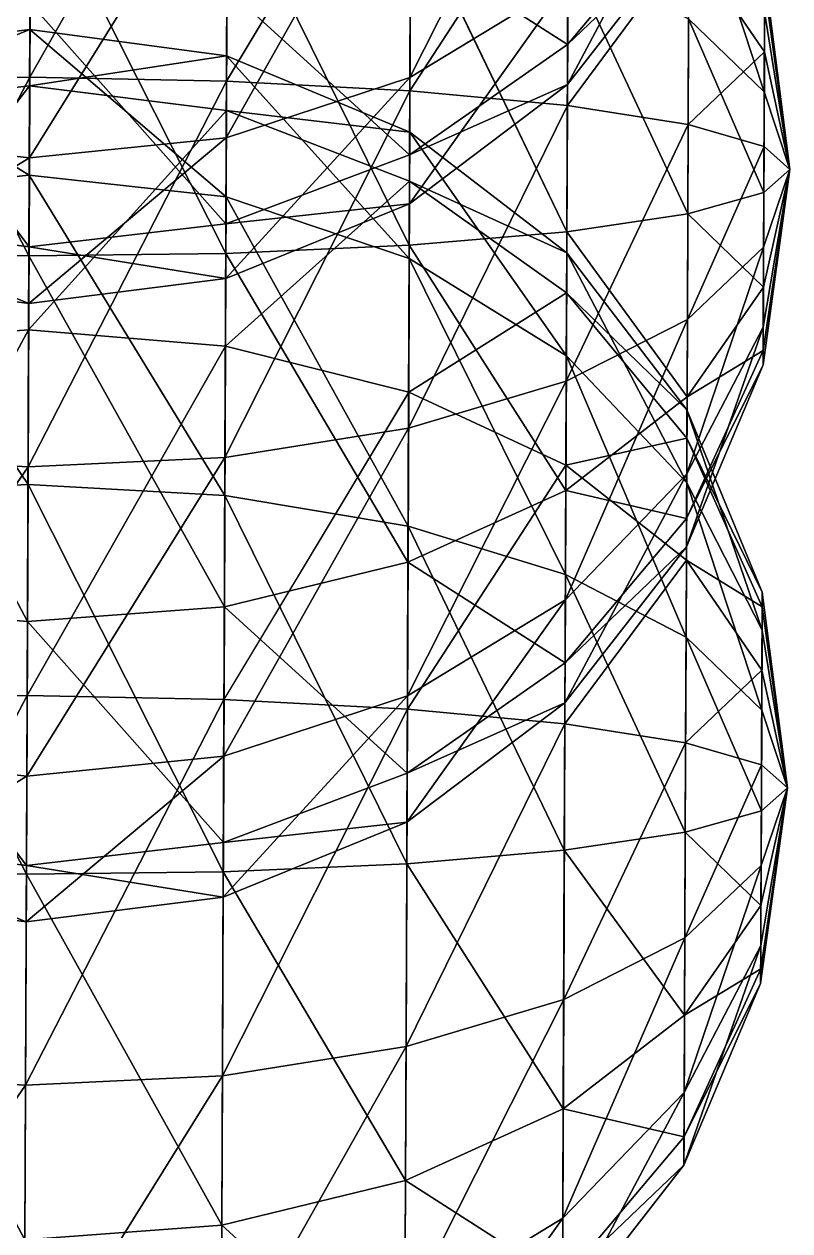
# Model space of a CAD drawing. Header units: metres. Extents: x -322 to 100, y -423 to 142.
# Drawn here: x -291.6 to -261.39, y -265.65 to -218.06 of the extents above; entities that cross this region are included whole.
import ezdxf

# ---------------------------------------------------------------- set-up
doc = ezdxf.new("R2010")
doc.units = ezdxf.units.M

msp = doc.modelspace()

# ---------------------------------------------------------------- linework, layer by layer
for points in [[(-291.31897, -205.72879, -769.287), (-299.08597, -206.30847, -770.10614), (-299.14297, -220.24164, -764.55066), (-299.14288, -220.24153, -764.55054)], [(-291.31897, -205.72879, -769.287), (-299.14297, -220.24164, -764.55066), (-291.37796, -220.15346, -763.53546), (-291.37787, -220.15335, -763.53534)], [(-283.55695, -206.37201, -770.10614), (-291.31897, -205.72879, -769.287), (-291.37796, -220.15346, -763.53546), (-291.37787, -220.15335, -763.53534)], [(-283.55695, -206.37201, -770.10614), (-291.37796, -220.15346, -763.53546), (-283.61395, -220.30516, -764.55066), (-283.61386, -220.30505, -764.55054)], [(-276.32892, -208.19427, -772.5079), (-283.55695, -206.37201, -770.10614), (-283.61395, -220.30516, -764.55066), (-283.61386, -220.30505, -764.55054)], [(-270.1139, -207.75229, -941.78394), (-276.33472, -209.60971, -937.40393), (-276.37793, -220.16936, -945.73206), (-276.37784, -220.16925, -945.73193)], [(-270.1139, -207.75229, -941.78394), (-276.37793, -220.16936, -945.73206), (-270.14914, -216.3742, -948.5838), (-270.14905, -216.3741, -948.5837)], [(-276.32892, -208.19427, -772.5079), (-283.61395, -220.30516, -764.55066), (-276.38, -220.68642, -767.527), (-276.3799, -220.68631, -767.52686)], [(-270.12744, -211.07144, -776.3285), (-276.32892, -208.19427, -772.5079), (-276.38, -220.68642, -767.527), (-276.3799, -220.68631, -767.52686)], [(-276.33472, -209.60971, -937.40393), (-283.57495, -210.76372, -934.6505), (-283.6231, -222.54147, -943.93933), (-283.62302, -222.54137, -943.9392)], [(-276.33472, -209.60971, -937.40393), (-283.6231, -222.54147, -943.93933), (-276.37793, -220.16936, -945.73206), (-276.37784, -220.16925, -945.73193)], [(-291.3411, -211.13567, -933.71136), (-299.10394, -210.7002, -934.6505), (-299.15213, -222.47795, -943.93933), (-299.15204, -222.47784, -943.9392)], [(-283.57495, -210.76372, -934.6505), (-291.3411, -211.13567, -933.71136), (-291.39096, -223.3289, -943.3279), (-291.39087, -223.3288, -943.32776)], [(-283.57495, -210.76372, -934.6505), (-291.39096, -223.3289, -943.3279), (-283.6231, -222.54147, -943.93933), (-283.62302, -222.54137, -943.9392)], [(-291.3411, -211.13567, -933.71136), (-299.15213, -222.47795, -943.93933), (-291.39096, -223.3289, -943.3279), (-291.39087, -223.3288, -943.32776)], [(-270.12744, -211.07144, -776.3285), (-276.38, -220.68642, -767.527), (-270.16916, -221.27122, -772.2616), (-270.16907, -221.27112, -772.2615)], [(-265.37512, -214.8074, -781.3076), (-270.12744, -211.07144, -776.3285), (-270.16916, -221.27122, -772.2616), (-270.16907, -221.27112, -772.2615)], [(-265.36127, -211.41463, -952.3003), (-270.14914, -216.3742, -948.5838), (-270.16577, -220.44109, -958.7837), (-270.16568, -220.44098, -958.78357)], [(-265.36127, -211.41463, -952.3003), (-270.16577, -220.44109, -958.7837), (-265.37302, -214.29036, -959.5127), (-265.37292, -214.29025, -959.5126)], [(-262.40228, -220.72556, -800.4617), (-265.38757, -217.85582, -807.1089), (-265.36264, -211.7592, -802.30066), (-265.36255, -211.7591, -802.30054)], [(-262.40228, -220.72556, -800.4617), (-265.36264, -211.7592, -802.30066), (-262.38937, -217.5697, -797.9727), (-262.38928, -217.5696, -797.9726)], [(-291.40677, -227.19347, -823.12103), (-299.17078, -227.04176, -822.10583), (-299.11005, -212.19756, -819.95044), (-299.10995, -212.19745, -819.9503)], [(-291.40677, -227.19347, -823.12103), (-299.11005, -212.19756, -819.95044), (-291.3439, -211.8256, -820.8896), (-291.3438, -211.8255, -820.88947)], [(-283.64175, -227.10529, -822.10583), (-291.40677, -227.19347, -823.12103), (-291.3439, -211.8256, -820.8896), (-291.3438, -211.8255, -820.88947)], [(-283.64175, -227.10529, -822.10583), (-291.3439, -211.8256, -820.8896), (-283.58105, -212.26108, -819.95044), (-283.58096, -212.26097, -819.9503)], [(-270.15933, -218.86322, -969.65045), (-276.35632, -214.88971, -982.0931), (-270.1315, -212.06339, -978.27246), (-270.1314, -212.06328, -978.27234)], [(-265.36847, -213.17464, -967.19666), (-270.15933, -218.86322, -969.65045), (-270.1315, -212.06339, -978.27246), (-270.1314, -212.06328, -978.27234)], [(-276.40497, -226.78323, -819.1295), (-283.64175, -227.10529, -822.10583), (-283.58105, -212.26108, -819.95044), (-283.58096, -212.26097, -819.9503)], [(-276.40497, -226.78323, -819.1295), (-283.58105, -212.26108, -819.95044), (-276.35052, -213.47429, -817.197), (-276.35043, -213.47418, -817.1969)], [(-265.37302, -214.29036, -959.5127), (-270.15933, -218.86322, -969.65045), (-265.36847, -213.17464, -967.19666), (-265.36838, -213.17453, -967.19653)], [(-270.1895, -226.24925, -814.3949), (-276.40497, -226.78323, -819.1295), (-276.35052, -213.47429, -817.197), (-276.35043, -213.47418, -817.1969)], [(-270.1895, -226.24925, -814.3949), (-276.35052, -213.47429, -817.197), (-270.14508, -215.38254, -812.817), (-270.145, -215.38243, -812.8169)], [(-265.37302, -214.29036, -959.5127), (-270.16577, -220.44109, -958.7837), (-270.15933, -218.86322, -969.65045), (-270.15924, -218.86311, -969.6503)], [(-276.39038, -223.21777, -971.5333), (-283.59903, -216.6528, -984.4948), (-276.35632, -214.88971, -982.0931), (-276.35623, -214.8896, -982.09296)], [(-270.15933, -218.86322, -969.65045), (-276.39038, -223.21777, -971.5333), (-276.35632, -214.88971, -982.0931), (-276.35623, -214.8896, -982.09296)], [(-265.37512, -214.8074, -781.3076), (-270.16916, -221.27122, -772.2616), (-265.40463, -222.01974, -778.4319), (-265.40454, -222.01964, -778.43176)], [(-262.39584, -219.14757, -787.1059), (-265.37512, -214.8074, -781.3076), (-265.40463, -222.01974, -778.4319), (-265.40454, -222.01964, -778.43176)], [(-262.38565, -216.65866, -790.2618), (-265.37512, -214.8074, -781.3076), (-262.39584, -219.14757, -787.1059), (-262.39575, -219.14746, -787.1058)], [(-265.419, -225.53973, -808.2246), (-270.1895, -226.24925, -814.3949), (-270.14508, -215.38254, -812.817), (-270.145, -215.38243, -812.8169)], [(-265.419, -225.53973, -808.2246), (-270.14508, -215.38254, -812.817), (-265.38757, -217.85582, -807.1089), (-265.38748, -217.85571, -807.10876)], [(-270.14914, -216.3742, -948.5838), (-276.37793, -220.16936, -945.73206), (-276.3983, -225.15025, -958.22424), (-276.3982, -225.15015, -958.2241)], [(-270.14914, -216.3742, -948.5838), (-276.3983, -225.15025, -958.22424), (-270.16577, -220.44109, -958.7837), (-270.16568, -220.44098, -958.78357)], [(-261.3926, -223.79617, -793.32825), (-262.38937, -217.5697, -797.9727), (-262.3833, -216.08112, -794.2393), (-262.3832, -216.08101, -794.2392)], [(-261.3926, -223.79617, -793.32825), (-262.3833, -216.08112, -794.2393), (-262.38565, -216.65866, -790.2618), (-262.38556, -216.65855, -790.26166)], [(-291.40536, -226.84889, -973.12067), (-299.16605, -225.878, -972.717), (-299.12805, -216.58926, -984.4948), (-299.12796, -216.58916, -984.4947)], [(-291.40536, -226.84889, -973.12067), (-299.12805, -216.58926, -984.4948), (-291.36603, -217.23248, -985.31396), (-291.36594, -217.23238, -985.31384)], [(-283.63702, -225.94153, -972.717), (-291.36603, -217.23248, -985.31396), (-283.59903, -216.6528, -984.4948), (-283.59894, -216.6527, -984.4947)], [(-276.39038, -223.21777, -971.5333), (-283.63702, -225.94153, -972.717), (-283.59903, -216.6528, -984.4948), (-283.59894, -216.6527, -984.4947)], [(-261.3926, -223.79617, -793.32825), (-262.38565, -216.65866, -790.2618), (-262.39584, -219.14757, -787.1059), (-262.39575, -219.14746, -787.1058)], [(-283.63702, -225.94153, -972.717), (-291.40536, -226.84889, -973.12067), (-291.36603, -217.23248, -985.31396), (-291.36594, -217.23238, -985.31384)], [(-262.41855, -224.70305, -801.0392), (-265.419, -225.53973, -808.2246), (-265.38757, -217.85582, -807.1089), (-265.38748, -217.85571, -807.10876)], [(-262.41855, -224.70305, -801.0392), (-265.38757, -217.85582, -807.1089), (-262.40228, -220.72556, -800.4617), (-262.4022, -220.72545, -800.46155)], [(-261.3926, -223.79617, -793.32825), (-262.40228, -220.72556, -800.4617), (-262.38937, -217.5697, -797.9727), (-262.38928, -217.5696, -797.9726)], [(-262.38937, -217.5697, -797.9727), (-262.38937, -217.5697, -797.9727), (-262.40228, -220.72556, -800.4617), (-262.4022, -220.72545, -800.46155)], [(-291.37024, -218.26659, -628.9038), (-299.13892, -219.24998, -628.7839), (-299.14774, -221.4054, -613.9396), (-299.14764, -221.40529, -613.93945)], [(-291.37024, -218.26659, -628.9038), (-299.14774, -221.4054, -613.9396), (-291.3794, -220.49803, -613.5358), (-291.3793, -220.49792, -613.5357)], [(-291.39377, -224.01804, -643.3286), (-299.13892, -219.24998, -628.7839), (-291.37024, -218.26659, -628.9038), (-291.37015, -218.26648, -628.9037)], [(-283.63263, -224.86897, -642.71716), (-291.39377, -224.01804, -643.3286), (-291.37024, -218.26659, -628.9038), (-291.37015, -218.26648, -628.9037)], [(-283.6099, -219.3135, -628.7839), (-291.37024, -218.26659, -628.9038), (-291.3794, -220.49803, -613.5358), (-291.3793, -220.49792, -613.5357)], [(-283.63263, -224.86897, -642.71716), (-291.37024, -218.26659, -628.9038), (-283.6099, -219.3135, -628.7839), (-283.6098, -219.3134, -628.78375)], [(-270.16577, -220.44109, -958.7837), (-276.39038, -223.21777, -971.5333), (-270.15933, -218.86322, -969.65045), (-270.15924, -218.86311, -969.6503)], [(-291.39377, -224.01804, -643.3286), (-299.16165, -224.80545, -642.71716), (-299.13892, -219.24998, -628.7839), (-299.13882, -219.24988, -628.78375)], [(-283.6099, -219.3135, -628.7839), (-291.3794, -220.49803, -613.5358), (-283.6187, -221.46892, -613.9396), (-283.61862, -221.46881, -613.93945)], [(-276.40707, -227.30028, -640.92444), (-283.63263, -224.86897, -642.71716), (-283.6099, -219.3135, -628.7839), (-283.6098, -219.3134, -628.78375)], [(-276.38672, -222.31938, -628.43225), (-283.6099, -219.3135, -628.7839), (-283.6187, -221.46892, -613.9396), (-283.61862, -221.46881, -613.93945)], [(-276.40707, -227.30028, -640.92444), (-283.6099, -219.3135, -628.7839), (-276.38672, -222.31938, -628.43225), (-276.38663, -222.31927, -628.4321)], [(-262.39584, -219.14757, -787.1059), (-265.40463, -222.01974, -778.4319), (-262.4111, -222.88095, -785.6173), (-262.411, -222.88084, -785.6172)], [(-261.3926, -223.79617, -793.32825), (-262.39584, -219.14757, -787.1059), (-262.4111, -222.88095, -785.6173), (-262.411, -222.88084, -785.6172)], [(-291.37796, -220.15346, -763.53546), (-299.14297, -220.24164, -764.55066), (-299.20367, -235.08585, -766.70605), (-299.20358, -235.08574, -766.70593)], [(-291.37796, -220.15346, -763.53546), (-299.20367, -235.08585, -766.70605), (-291.44083, -235.52132, -765.7669), (-291.44073, -235.52121, -765.7668)], [(-283.61395, -220.30516, -764.55066), (-291.37796, -220.15346, -763.53546), (-291.44083, -235.52132, -765.7669), (-291.44073, -235.52121, -765.7668)], [(-283.61395, -220.30516, -764.55066), (-291.44083, -235.52132, -765.7669), (-283.67468, -235.14937, -766.70605), (-283.6746, -235.14926, -766.70593)], [(-276.38, -220.68642, -767.527), (-283.61395, -220.30516, -764.55066), (-283.67468, -235.14937, -766.70605), (-283.6746, -235.14926, -766.70593)], [(-276.37793, -220.16936, -945.73206), (-283.6231, -222.54147, -943.93933), (-283.64584, -228.09694, -957.8726), (-283.64575, -228.09683, -957.8725)], [(-276.37793, -220.16936, -945.73206), (-283.64584, -228.09694, -957.8726), (-276.3983, -225.15025, -958.22424), (-276.3982, -225.15015, -958.2241)], [(-291.3794, -220.49803, -613.5358), (-299.14774, -221.4054, -613.9396), (-299.18573, -230.69412, -602.1617), (-299.18564, -230.69402, -602.16156)], [(-291.3794, -220.49803, -613.5358), (-299.18573, -230.69412, -602.1617), (-291.41873, -230.11444, -601.3425), (-291.41864, -230.11433, -601.3424)], [(-283.6187, -221.46892, -613.9396), (-291.3794, -220.49803, -613.5358), (-291.41873, -230.11444, -601.3425), (-291.41864, -230.11433, -601.3424)], [(-276.38, -220.68642, -767.527), (-283.67468, -235.14937, -766.70605), (-276.43445, -233.99536, -769.4595), (-276.43436, -233.99525, -769.45935)], [(-270.16916, -221.27122, -772.2616), (-276.38, -220.68642, -767.527), (-276.43445, -233.99536, -769.4595), (-276.43436, -233.99525, -769.45935)], [(-270.16577, -220.44109, -958.7837), (-276.3983, -225.15025, -958.22424), (-276.39038, -223.21777, -971.5333), (-276.3903, -223.21767, -971.5332)], [(-261.3926, -223.79617, -793.32825), (-262.41855, -224.70305, -801.0392), (-262.40228, -220.72556, -800.4617), (-262.4022, -220.72545, -800.46155)], [(-270.16916, -221.27122, -772.2616), (-276.43445, -233.99536, -769.4595), (-270.21362, -232.13794, -773.8395), (-270.21353, -232.13783, -773.83936)], [(-265.40463, -222.01974, -778.4319), (-270.16916, -221.27122, -772.2616), (-270.21362, -232.13794, -773.8395), (-270.21353, -232.13783, -773.83936)], [(-283.6187, -221.46892, -613.9396), (-291.41873, -230.11444, -601.3425), (-283.6567, -230.75766, -602.1617), (-283.65662, -230.75755, -602.16156)], [(-276.39462, -224.25188, -615.12317), (-283.6187, -221.46892, -613.9396), (-283.6567, -230.75766, -602.1617), (-283.65662, -230.75755, -602.16156)], [(-276.38672, -222.31938, -628.43225), (-283.6187, -221.46892, -613.9396), (-276.39462, -224.25188, -615.12317), (-276.39453, -224.25177, -615.12305)], [(-265.40463, -222.01974, -778.4319), (-270.21362, -232.13794, -773.8395), (-265.43607, -229.70366, -779.5476), (-265.43597, -229.70355, -779.5475)], [(-262.4111, -222.88095, -785.6173), (-265.40463, -222.01974, -778.4319), (-265.43607, -229.70366, -779.5476), (-265.43597, -229.70355, -779.5475)], [(-291.39096, -223.3289, -943.3279), (-299.15213, -222.47795, -943.93933), (-299.17487, -228.03342, -957.8726), (-299.17477, -228.03331, -957.8725)], [(-283.6231, -222.54147, -943.93933), (-291.39096, -223.3289, -943.3279), (-291.4145, -229.08034, -957.7527), (-291.4144, -229.08023, -957.75256)], [(-283.6231, -222.54147, -943.93933), (-291.4145, -229.08034, -957.7527), (-283.64584, -228.09694, -957.8726), (-283.64575, -228.09683, -957.8725)], [(-270.20956, -231.14627, -638.0727), (-276.40707, -227.30028, -640.92444), (-276.38672, -222.31938, -628.43225), (-276.38663, -222.31927, -628.4321)], [(-270.19293, -227.07939, -627.8728), (-276.38672, -222.31938, -628.43225), (-276.39462, -224.25188, -615.12317), (-276.39453, -224.25177, -615.12305)], [(-270.20956, -231.14627, -638.0727), (-276.38672, -222.31938, -628.43225), (-270.19293, -227.07939, -627.8728), (-270.19284, -227.07928, -627.8727)], [(-262.4111, -222.88095, -785.6173), (-265.43607, -229.70366, -779.5476), (-262.42737, -226.85844, -786.1948), (-262.42728, -226.85834, -786.1947)], [(-261.3926, -223.79617, -793.32825), (-262.4111, -222.88095, -785.6173), (-262.42737, -226.85844, -786.1948), (-262.42728, -226.85834, -786.1947)], [(-291.39096, -223.3289, -943.3279), (-299.17487, -228.03342, -957.8726), (-291.4145, -229.08034, -957.7527), (-291.4144, -229.08023, -957.75256)], [(-276.3983, -225.15025, -958.22424), (-283.63702, -225.94153, -972.717), (-276.39038, -223.21777, -971.5333), (-276.3903, -223.21767, -971.5332)], [(-291.44366, -236.21126, -652.9451), (-299.16165, -224.80545, -642.71716), (-291.39377, -224.01804, -643.3286), (-291.39368, -224.01793, -643.3285)], [(-283.68082, -236.64673, -652.006), (-291.44366, -236.21126, -652.9451), (-291.39377, -224.01804, -643.3286), (-291.39368, -224.01793, -643.3285)], [(-291.39377, -224.01804, -643.3286), (-291.39377, -224.01804, -643.3286), (-291.44366, -236.21126, -652.9451), (-291.44357, -236.21115, -652.945)], [(-283.68082, -236.64673, -652.006), (-291.39377, -224.01804, -643.3286), (-283.63263, -224.86897, -642.71716), (-283.63254, -224.86887, -642.71704)], [(-261.3926, -223.79617, -793.32825), (-262.44028, -230.0143, -788.6838), (-262.44638, -231.50287, -792.4172), (-262.4463, -231.50276, -792.41705)], [(-261.3926, -223.79617, -793.32825), (-262.44638, -231.50287, -792.4172), (-262.444, -230.92534, -796.3947), (-262.4439, -230.92523, -796.3946)], [(-261.3926, -223.79617, -793.32825), (-262.444, -230.92534, -796.3947), (-262.43384, -228.43642, -799.5506), (-262.43375, -228.43631, -799.5505)], [(-261.3926, -223.79617, -793.32825), (-262.42737, -226.85844, -786.1948), (-262.44028, -230.0143, -788.6838), (-262.4402, -230.01419, -788.68365)], [(-261.3926, -223.79617, -793.32825), (-262.43384, -228.43642, -799.5506), (-262.41855, -224.70305, -801.0392), (-262.41846, -224.70294, -801.03906)], [(-276.39462, -224.25188, -615.12317), (-283.6567, -230.75766, -602.1617), (-276.42868, -232.57993, -604.5634), (-276.4286, -232.57982, -604.5633)], [(-270.19937, -228.65726, -617.00604), (-276.39462, -224.25188, -615.12317), (-276.42868, -232.57993, -604.5634), (-276.4286, -232.57982, -604.5633)], [(-270.19293, -227.07939, -627.8728), (-276.39462, -224.25188, -615.12317), (-270.19937, -228.65726, -617.00604), (-270.19928, -228.65715, -617.0059)], [(-291.44366, -236.21126, -652.9451), (-299.2098, -236.5832, -652.006), (-299.16165, -224.80545, -642.71716), (-299.16156, -224.80534, -642.71704)], [(-276.4503, -237.85994, -649.25256), (-283.68082, -236.64673, -652.006), (-283.63263, -224.86897, -642.71716), (-283.63254, -224.86887, -642.71704)], [(-283.63263, -224.86897, -642.71716), (-283.63263, -224.86897, -642.71716), (-283.68082, -236.64673, -652.006), (-283.68073, -236.64662, -652.00586)], [(-276.4503, -237.85994, -649.25256), (-283.63263, -224.86897, -642.71716), (-276.40707, -227.30028, -640.92444), (-276.40698, -227.30017, -640.9243)], [(-262.43384, -228.43642, -799.5506), (-265.419, -225.53973, -808.2246), (-262.41855, -224.70305, -801.0392), (-262.41846, -224.70294, -801.03906)], [(-276.3983, -225.15025, -958.22424), (-283.64584, -228.09694, -957.8726), (-283.63702, -225.94153, -972.717), (-283.63693, -225.94142, -972.71686)], [(-265.44852, -232.75208, -805.3489), (-270.1895, -226.24925, -814.3949), (-265.419, -225.53973, -808.2246), (-265.4189, -225.53963, -808.2245)], [(-262.43384, -228.43642, -799.5506), (-265.44852, -232.75208, -805.3489), (-265.419, -225.53973, -808.2246), (-265.4189, -225.53963, -808.2245)], [(-291.4145, -229.08034, -957.7527), (-299.17487, -228.03342, -957.8726), (-299.16605, -225.878, -972.717), (-299.16595, -225.8779, -972.71686)], [(-291.4145, -229.08034, -957.7527), (-299.16605, -225.878, -972.717), (-291.40536, -226.84889, -973.12067), (-291.40527, -226.84879, -973.12054)], [(-283.64584, -228.09694, -957.8726), (-291.40536, -226.84889, -973.12067), (-283.63702, -225.94153, -972.717), (-283.63693, -225.94142, -972.71686)], [(-270.23123, -236.44904, -810.328), (-276.40497, -226.78323, -819.1295), (-270.1895, -226.24925, -814.3949), (-270.18942, -226.24915, -814.3948)], [(-265.44852, -232.75208, -805.3489), (-270.23123, -236.44904, -810.328), (-270.1895, -226.24925, -814.3949), (-270.18942, -226.24915, -814.3948)], [(-283.64584, -228.09694, -957.8726), (-291.4145, -229.08034, -957.7527), (-291.40536, -226.84889, -973.12067), (-291.40527, -226.84879, -973.12054)], [(-276.45605, -239.27536, -814.1486), (-283.64175, -227.10529, -822.10583), (-276.40497, -226.78323, -819.1295), (-276.40488, -226.78313, -819.1294)], [(-270.23123, -236.44904, -810.328), (-276.45605, -239.27536, -814.1486), (-276.40497, -226.78323, -819.1295), (-276.40488, -226.78313, -819.1294)], [(-262.42737, -226.85844, -786.1948), (-265.43607, -229.70366, -779.5476), (-265.461, -235.80028, -784.35583), (-265.4609, -235.80017, -784.3557)], [(-262.42737, -226.85844, -786.1948), (-265.461, -235.80028, -784.35583), (-262.44028, -230.0143, -788.6838), (-262.4402, -230.01419, -788.68365)], [(-291.46576, -241.61813, -817.3695), (-299.22778, -240.97491, -816.55035), (-299.17078, -227.04176, -822.10583), (-299.1707, -227.04166, -822.1057)], [(-291.46576, -241.61813, -817.3695), (-299.17078, -227.04176, -822.10583), (-291.40677, -227.19347, -823.12103), (-291.40668, -227.19336, -823.1209)], [(-283.69876, -241.03845, -816.55035), (-291.46576, -241.61813, -817.3695), (-291.40677, -227.19347, -823.12103), (-291.40668, -227.19336, -823.1209)], [(-283.69876, -241.03845, -816.55035), (-291.40677, -227.19347, -823.12103), (-283.64175, -227.10529, -822.10583), (-283.64166, -227.10518, -822.1057)], [(-276.45605, -239.27536, -814.1486), (-283.69876, -241.03845, -816.55035), (-283.64175, -227.10529, -822.10583), (-283.64166, -227.10518, -822.1057)], [(-270.24484, -239.76819, -644.87256), (-276.4503, -237.85994, -649.25256), (-276.40707, -227.30028, -640.92444), (-276.40698, -227.30017, -640.9243)], [(-276.40707, -227.30028, -640.92444), (-276.40707, -227.30028, -640.92444), (-276.4503, -237.85994, -649.25256), (-276.4502, -237.85983, -649.25244)], [(-270.24484, -239.76819, -644.87256), (-276.40707, -227.30028, -640.92444), (-270.20956, -231.14627, -638.0727), (-270.20947, -231.14616, -638.0726)], [(-265.4624, -236.14485, -634.3562), (-270.20956, -231.14627, -638.0727), (-270.19293, -227.07939, -627.8728), (-270.19284, -227.07928, -627.8727)], [(-265.45065, -233.26912, -627.1438), (-270.19293, -227.07939, -627.8728), (-270.19937, -228.65726, -617.00604), (-270.19928, -228.65715, -617.0059)], [(-265.4624, -236.14485, -634.3562), (-270.19293, -227.07939, -627.8728), (-265.45065, -233.26912, -627.1438), (-265.45056, -233.26901, -627.1437)], [(-270.19937, -228.65726, -617.00604), (-276.42868, -232.57993, -604.5634), (-270.2272, -235.45709, -608.38403), (-270.2271, -235.45699, -608.3839)], [(-265.4552, -234.38484, -619.45984), (-270.19937, -228.65726, -617.00604), (-270.2272, -235.45709, -608.38403), (-270.2271, -235.45699, -608.3839)], [(-265.45065, -233.26912, -627.1438), (-270.19937, -228.65726, -617.00604), (-265.4552, -234.38484, -619.45984), (-265.4551, -234.38474, -619.4597)], [(-262.444, -230.92534, -796.3947), (-265.44852, -232.75208, -805.3489), (-262.43384, -228.43642, -799.5506), (-262.43375, -228.43631, -799.5505)], [(-265.43607, -229.70366, -779.5476), (-270.21362, -232.13794, -773.8395), (-270.24887, -240.75986, -780.63934), (-270.24878, -240.75975, -780.6392)], [(-265.43607, -229.70366, -779.5476), (-270.24887, -240.75986, -780.63934), (-265.461, -235.80028, -784.35583), (-265.4609, -235.80017, -784.3557)], [(-291.41873, -230.11444, -601.3425), (-299.18573, -230.69412, -602.1617), (-299.24274, -244.62729, -596.6062), (-299.24265, -244.62718, -596.6061)], [(-291.41873, -230.11444, -601.3425), (-299.24274, -244.62729, -596.6062), (-291.47772, -244.53911, -595.591), (-291.47763, -244.539, -595.5909)], [(-283.6567, -230.75766, -602.1617), (-291.41873, -230.11444, -601.3425), (-291.47772, -244.53911, -595.591), (-291.47763, -244.539, -595.5909)], [(-262.44028, -230.0143, -788.6838), (-265.461, -235.80028, -784.35583), (-265.47275, -238.67601, -791.56824), (-265.47266, -238.6759, -791.5681)], [(-262.44028, -230.0143, -788.6838), (-265.47275, -238.67601, -791.56824), (-262.44638, -231.50287, -792.4172), (-262.4463, -231.50276, -792.41705)], [(-283.6567, -230.75766, -602.1617), (-291.47772, -244.53911, -595.591), (-283.7137, -244.69081, -596.6062), (-283.71362, -244.6907, -596.6061)], [(-276.42868, -232.57993, -604.5634), (-283.6567, -230.75766, -602.1617), (-283.7137, -244.69081, -596.6062), (-283.71362, -244.6907, -596.6061)], [(-265.48734, -242.24147, -639.1644), (-270.24484, -239.76819, -644.87256), (-270.20956, -231.14627, -638.0727), (-270.20947, -231.14616, -638.0726)], [(-270.20956, -231.14627, -638.0727), (-270.20956, -231.14627, -638.0727), (-270.24484, -239.76819, -644.87256), (-270.24475, -239.76808, -644.87244)], [(-265.48734, -242.24147, -639.1644), (-270.20956, -231.14627, -638.0727), (-265.4624, -236.14485, -634.3562), (-265.4623, -236.14474, -634.3561)], [(-262.44638, -231.50287, -792.4172), (-265.4682, -237.56029, -799.2522), (-262.444, -230.92534, -796.3947), (-262.4439, -230.92523, -796.3946)], [(-262.444, -230.92534, -796.3947), (-265.4682, -237.56029, -799.2522), (-265.44852, -232.75208, -805.3489), (-265.44843, -232.75197, -805.34875)], [(-262.44638, -231.50287, -792.4172), (-265.47275, -238.67601, -791.56824), (-265.4682, -237.56029, -799.2522), (-265.4681, -237.56018, -799.2521)], [(-270.21362, -232.13794, -773.8395), (-276.43445, -233.99536, -769.4595), (-276.47766, -244.55501, -777.7876), (-276.47757, -244.5549, -777.7875)], [(-270.21362, -232.13794, -773.8395), (-276.47766, -244.55501, -777.7876), (-270.24887, -240.75986, -780.63934), (-270.24878, -240.75975, -780.6392)], [(-276.42868, -232.57993, -604.5634), (-283.7137, -244.69081, -596.6062), (-276.47977, -245.07207, -599.5825), (-276.47968, -245.07196, -599.5824)], [(-270.2272, -235.45709, -608.38403), (-276.42868, -232.57993, -604.5634), (-276.47977, -245.07207, -599.5825), (-276.47968, -245.07196, -599.5824)], [(-265.4682, -237.56029, -799.2522), (-270.23123, -236.44904, -810.328), (-265.44852, -232.75208, -805.3489), (-265.44843, -232.75197, -805.34875)], [(-262.48914, -241.95535, -630.02826), (-265.4624, -236.14485, -634.3562), (-265.45065, -233.26912, -627.1438), (-265.45056, -233.26901, -627.1437)], [(-262.48306, -240.46677, -626.29486), (-265.45065, -233.26912, -627.1438), (-265.4552, -234.38484, -619.45984), (-265.4551, -234.38474, -619.4597)], [(-262.48914, -241.95535, -630.02826), (-265.45065, -233.26912, -627.1438), (-262.48306, -240.46677, -626.29486), (-262.48297, -240.46666, -626.29474)], [(-276.43445, -233.99536, -769.4595), (-283.67468, -235.14937, -766.70605), (-283.72284, -246.92712, -775.9949), (-283.72275, -246.92702, -775.99475)], [(-276.43445, -233.99536, -769.4595), (-283.72284, -246.92712, -775.9949), (-276.47766, -244.55501, -777.7876), (-276.47757, -244.5549, -777.7875)], [(-265.4552, -234.38484, -619.45984), (-270.2272, -235.45709, -608.38403), (-265.47488, -239.19305, -613.36316), (-265.4748, -239.19295, -613.36304)], [(-262.4854, -241.04431, -622.3173), (-265.4552, -234.38484, -619.45984), (-265.47488, -239.19305, -613.36316), (-265.4748, -239.19295, -613.36304)], [(-262.48306, -240.46677, -626.29486), (-265.4552, -234.38484, -619.45984), (-262.4854, -241.04431, -622.3173), (-262.48532, -241.0442, -622.3172)], [(-291.44083, -235.52132, -765.7669), (-299.20367, -235.08585, -766.70605), (-299.25186, -246.8636, -775.9949), (-299.25177, -246.8635, -775.99475)], [(-291.44083, -235.52132, -765.7669), (-299.25186, -246.8636, -775.9949), (-291.4907, -247.71455, -775.3834), (-291.4906, -247.71445, -775.3833)], [(-283.67468, -235.14937, -766.70605), (-291.44083, -235.52132, -765.7669), (-291.4907, -247.71455, -775.3834), (-291.4906, -247.71445, -775.3833)], [(-283.67468, -235.14937, -766.70605), (-291.4907, -247.71455, -775.3834), (-283.72284, -246.92712, -775.9949), (-283.72275, -246.92702, -775.99475)], [(-270.2272, -235.45709, -608.38403), (-276.47977, -245.07207, -599.5825), (-270.26892, -245.65688, -604.31714), (-270.26883, -245.65677, -604.317)], [(-265.47488, -239.19305, -613.36316), (-270.2272, -235.45709, -608.38403), (-270.26892, -245.65688, -604.31714), (-270.26883, -245.65677, -604.317)], [(-265.461, -235.80028, -784.35583), (-270.24887, -240.75986, -780.63934), (-270.2655, -244.82674, -790.83923), (-270.2654, -244.82663, -790.8391)], [(-265.461, -235.80028, -784.35583), (-270.2655, -244.82674, -790.83923), (-265.47275, -238.67601, -791.56824), (-265.47266, -238.6759, -791.5681)], [(-291.50653, -251.57912, -655.1766), (-299.2098, -236.5832, -652.006), (-291.44366, -236.21126, -652.9451), (-291.44357, -236.21115, -652.945)], [(-283.74152, -251.49094, -654.1614), (-291.50653, -251.57912, -655.1766), (-291.44366, -236.21126, -652.9451), (-291.44357, -236.21115, -652.945)], [(-283.74152, -251.49094, -654.1614), (-291.44366, -236.21126, -652.9451), (-283.68082, -236.64673, -652.006), (-283.68073, -236.64662, -652.00586)], [(-270.25906, -243.24887, -801.706), (-276.45605, -239.27536, -814.1486), (-270.23123, -236.44904, -810.328), (-270.23114, -236.44893, -810.3279)], [(-265.4682, -237.56029, -799.2522), (-270.25906, -243.24887, -801.706), (-270.23123, -236.44904, -810.328), (-270.23114, -236.44893, -810.3279)], [(-262.50204, -245.1112, -632.5172), (-265.48734, -242.24147, -639.1644), (-265.4624, -236.14485, -634.3562), (-265.4623, -236.14474, -634.3561)], [(-265.4624, -236.14485, -634.3562), (-265.4624, -236.14485, -634.3562), (-265.48734, -242.24147, -639.1644), (-265.48724, -242.24136, -639.1643)], [(-262.50204, -245.1112, -632.5172), (-265.4624, -236.14485, -634.3562), (-262.48914, -241.95535, -630.02826), (-262.48904, -241.95525, -630.02814)], [(-291.50653, -251.57912, -655.1766), (-299.27054, -251.42741, -654.1614), (-299.2098, -236.5832, -652.006), (-299.20972, -236.5831, -652.00586)], [(-276.50473, -251.16888, -651.18506), (-283.74152, -251.49094, -654.1614), (-283.68082, -236.64673, -652.006), (-283.68073, -236.64662, -652.00586)], [(-276.50473, -251.16888, -651.18506), (-283.68082, -236.64673, -652.006), (-276.4503, -237.85994, -649.25256), (-276.4502, -237.85983, -649.25244)], [(-270.28928, -250.6349, -646.45044), (-276.50473, -251.16888, -651.18506), (-276.4503, -237.85994, -649.25256), (-276.4502, -237.85983, -649.25244)], [(-270.28928, -250.6349, -646.45044), (-276.4503, -237.85994, -649.25256), (-270.24484, -239.76819, -644.87256), (-270.24475, -239.76808, -644.87244)], [(-265.47275, -238.67601, -791.56824), (-270.25906, -243.24887, -801.706), (-265.4682, -237.56029, -799.2522), (-265.4681, -237.56018, -799.2521)], [(-265.47275, -238.67601, -791.56824), (-270.2655, -244.82674, -790.83923), (-270.25906, -243.24887, -801.706), (-270.25897, -243.24876, -801.7059)], [(-276.4901, -247.60342, -803.58887), (-283.69876, -241.03845, -816.55035), (-276.45605, -239.27536, -814.1486), (-276.45596, -239.27525, -814.1485)], [(-270.25906, -243.24887, -801.706), (-276.4901, -247.60342, -803.58887), (-276.45605, -239.27536, -814.1486), (-276.45596, -239.27525, -814.1485)], [(-265.47488, -239.19305, -613.36316), (-270.26892, -245.65688, -604.31714), (-265.5044, -246.4054, -610.4874), (-265.5043, -246.40529, -610.4873)], [(-262.4956, -243.53322, -619.16144), (-265.47488, -239.19305, -613.36316), (-265.5044, -246.4054, -610.4874), (-265.5043, -246.40529, -610.4873)], [(-262.4854, -241.04431, -622.3173), (-265.47488, -239.19305, -613.36316), (-262.4956, -243.53322, -619.16144), (-262.4955, -243.53311, -619.1613)], [(-265.51877, -249.92538, -640.28015), (-270.28928, -250.6349, -646.45044), (-270.24484, -239.76819, -644.87256), (-270.24475, -239.76808, -644.87244)], [(-265.51877, -249.92538, -640.28015), (-270.24484, -239.76819, -644.87256), (-265.48734, -242.24147, -639.1644), (-265.48724, -242.24136, -639.1643)], [(-270.24887, -240.75986, -780.63934), (-276.47766, -244.55501, -777.7876), (-276.49802, -249.5359, -790.2798), (-276.49792, -249.5358, -790.27966)], [(-270.24887, -240.75986, -780.63934), (-276.49802, -249.5359, -790.2798), (-270.2655, -244.82674, -790.83923), (-270.2654, -244.82663, -790.8391)], [(-261.49237, -248.18182, -625.3838), (-262.48914, -241.95535, -630.02826), (-262.48306, -240.46677, -626.29486), (-262.48297, -240.46666, -626.29474)], [(-261.49237, -248.18182, -625.3838), (-262.48306, -240.46677, -626.29486), (-262.4854, -241.04431, -622.3173), (-262.48532, -241.0442, -622.3172)], [(-291.5051, -251.23454, -805.1762), (-299.26578, -250.26366, -804.7725), (-299.22778, -240.97491, -816.55035), (-299.2277, -240.97481, -816.55023)], [(-291.5051, -251.23454, -805.1762), (-299.22778, -240.97491, -816.55035), (-291.46576, -241.61813, -817.3695), (-291.46567, -241.61803, -817.3694)], [(-283.73676, -250.32718, -804.7725), (-291.46576, -241.61813, -817.3695), (-283.69876, -241.03845, -816.55035), (-283.69867, -241.03835, -816.55023)], [(-276.4901, -247.60342, -803.58887), (-283.73676, -250.32718, -804.7725), (-283.69876, -241.03845, -816.55035), (-283.69867, -241.03835, -816.55023)], [(-261.49237, -248.18182, -625.3838), (-262.4854, -241.04431, -622.3173), (-262.4956, -243.53322, -619.16144), (-262.4955, -243.53311, -619.1613)], [(-283.73676, -250.32718, -804.7725), (-291.5051, -251.23454, -805.1762), (-291.46576, -241.61813, -817.3695), (-291.46567, -241.61803, -817.3694)], [(-261.49237, -248.18182, -625.3838), (-262.50204, -245.1112, -632.5172), (-262.48914, -241.95535, -630.02826), (-262.48904, -241.95525, -630.02814)], [(-262.48914, -241.95535, -630.02826), (-262.48914, -241.95535, -630.02826), (-262.50204, -245.1112, -632.5172), (-262.50195, -245.1111, -632.5171)], [(-262.5183, -249.0887, -633.0947), (-265.51877, -249.92538, -640.28015), (-265.48734, -242.24147, -639.1644), (-265.48724, -242.24136, -639.1643)], [(-262.5183, -249.0887, -633.0947), (-265.48734, -242.24147, -639.1644), (-262.50204, -245.1112, -632.5172), (-262.50195, -245.1111, -632.5171)], [(-270.2655, -244.82674, -790.83923), (-276.4901, -247.60342, -803.58887), (-270.25906, -243.24887, -801.706), (-270.25897, -243.24876, -801.7059)], [(-262.4956, -243.53322, -619.16144), (-265.5044, -246.4054, -610.4874), (-262.51086, -247.2666, -617.67285), (-262.51077, -247.2665, -617.6727)], [(-261.49237, -248.18182, -625.3838), (-262.4956, -243.53322, -619.16144), (-262.51086, -247.2666, -617.67285), (-262.51077, -247.2665, -617.6727)], [(-291.47772, -244.53911, -595.591), (-299.24274, -244.62729, -596.6062), (-299.30344, -259.4715, -598.7616), (-299.30334, -259.4714, -598.7615)], [(-291.47772, -244.53911, -595.591), (-299.30344, -259.4715, -598.7616), (-291.5406, -259.90695, -597.82245), (-291.5405, -259.90686, -597.8223)], [(-283.7137, -244.69081, -596.6062), (-291.47772, -244.53911, -595.591), (-291.5406, -259.90695, -597.82245), (-291.5405, -259.90686, -597.8223)], [(-276.47766, -244.55501, -777.7876), (-283.72284, -246.92712, -775.9949), (-283.74557, -252.48259, -789.92816), (-283.74548, -252.48248, -789.92804)], [(-276.47766, -244.55501, -777.7876), (-283.74557, -252.48259, -789.92816), (-276.49802, -249.5359, -790.2798), (-276.49792, -249.5358, -790.27966)], [(-283.7137, -244.69081, -596.6062), (-291.5406, -259.90695, -597.82245), (-283.77444, -259.53503, -598.7616), (-283.77435, -259.53494, -598.7615)], [(-276.47977, -245.07207, -599.5825), (-283.7137, -244.69081, -596.6062), (-283.77444, -259.53503, -598.7616), (-283.77435, -259.53494, -598.7615)], [(-270.2655, -244.82674, -790.83923), (-276.49802, -249.5359, -790.2798), (-276.4901, -247.60342, -803.58887), (-276.49002, -247.60332, -803.58875)], [(-276.47977, -245.07207, -599.5825), (-283.77444, -259.53503, -598.7616), (-276.5342, -258.381, -601.515), (-276.53412, -258.38092, -601.5149)], [(-270.26892, -245.65688, -604.31714), (-276.47977, -245.07207, -599.5825), (-276.5342, -258.381, -601.515), (-276.53412, -258.38092, -601.5149)], [(-261.49237, -248.18182, -625.3838), (-262.5183, -249.0887, -633.0947), (-262.50204, -245.1112, -632.5172), (-262.50195, -245.1111, -632.5171)], [(-270.26892, -245.65688, -604.31714), (-276.5342, -258.381, -601.515), (-270.31335, -256.5236, -605.895), (-270.31326, -256.5235, -605.8949)], [(-265.5044, -246.4054, -610.4874), (-270.26892, -245.65688, -604.31714), (-270.31335, -256.5236, -605.895), (-270.31326, -256.5235, -605.8949)], [(-265.5044, -246.4054, -610.4874), (-270.31335, -256.5236, -605.895), (-265.53583, -254.08931, -611.60315), (-265.53574, -254.0892, -611.603)], [(-262.51086, -247.2666, -617.67285), (-265.5044, -246.4054, -610.4874), (-265.53583, -254.08931, -611.60315), (-265.53574, -254.0892, -611.603)], [(-291.4907, -247.71455, -775.3834), (-299.25186, -246.8636, -775.9949), (-299.2746, -252.41907, -789.92816), (-299.2745, -252.41896, -789.92804)], [(-283.72284, -246.92712, -775.9949), (-291.4907, -247.71455, -775.3834), (-291.51422, -253.46599, -789.8082), (-291.51413, -253.46588, -789.8081)], [(-283.72284, -246.92712, -775.9949), (-291.51422, -253.46599, -789.8082), (-283.74557, -252.48259, -789.92816), (-283.74548, -252.48248, -789.92804)], [(-262.51086, -247.2666, -617.67285), (-265.53583, -254.08931, -611.60315), (-262.52713, -251.2441, -618.25037), (-262.52704, -251.24399, -618.25024)], [(-261.49237, -248.18182, -625.3838), (-262.51086, -247.2666, -617.67285), (-262.52713, -251.2441, -618.25037), (-262.52704, -251.24399, -618.25024)], [(-291.4907, -247.71455, -775.3834), (-299.2746, -252.41907, -789.92816), (-291.51422, -253.46599, -789.8082), (-291.51413, -253.46588, -789.8081)], [(-276.49802, -249.5359, -790.2798), (-283.73676, -250.32718, -804.7725), (-276.4901, -247.60342, -803.58887), (-276.49002, -247.60332, -803.58875)], [(-261.49237, -248.18182, -625.3838), (-262.54004, -254.39995, -620.7393), (-262.54614, -255.88852, -624.4727), (-262.54605, -255.88841, -624.4726)], [(-261.49237, -248.18182, -625.3838), (-262.54614, -255.88852, -624.4727), (-262.54376, -255.31099, -628.45026), (-262.54367, -255.31088, -628.45013)], [(-261.49237, -248.18182, -625.3838), (-262.54376, -255.31099, -628.45026), (-262.5336, -252.82207, -631.60614), (-262.5335, -252.82196, -631.606)], [(-261.49237, -248.18182, -625.3838), (-262.52713, -251.2441, -618.25037), (-262.54004, -254.39995, -620.7393), (-262.53995, -254.39984, -620.7392)], [(-261.49237, -248.18182, -625.3838), (-262.5336, -252.82207, -631.60614), (-262.5183, -249.0887, -633.0947), (-262.51822, -249.0886, -633.0946)], [(-262.5336, -252.82207, -631.60614), (-265.51877, -249.92538, -640.28015), (-262.5183, -249.0887, -633.0947), (-262.51822, -249.0886, -633.0946)], [(-276.49802, -249.5359, -790.2798), (-283.74557, -252.48259, -789.92816), (-283.73676, -250.32718, -804.7725), (-283.73666, -250.32707, -804.7724)], [(-291.51422, -253.46599, -789.8082), (-299.2746, -252.41907, -789.92816), (-299.26578, -250.26366, -804.7725), (-299.2657, -250.26355, -804.7724)], [(-291.51422, -253.46599, -789.8082), (-299.26578, -250.26366, -804.7725), (-291.5051, -251.23454, -805.1762), (-291.505, -251.23444, -805.1761)], [(-265.54828, -257.13773, -637.4044), (-270.28928, -250.6349, -646.45044), (-265.51877, -249.92538, -640.28015), (-265.51868, -249.92528, -640.28)], [(-262.5336, -252.82207, -631.60614), (-265.54828, -257.13773, -637.4044), (-265.51877, -249.92538, -640.28015), (-265.51868, -249.92528, -640.28)], [(-283.74557, -252.48259, -789.92816), (-291.5051, -251.23454, -805.1762), (-283.73676, -250.32718, -804.7725), (-283.73666, -250.32707, -804.7724)], [(-270.331, -260.8347, -642.38354), (-276.50473, -251.16888, -651.18506), (-270.28928, -250.6349, -646.45044), (-270.28918, -250.6348, -646.4503)], [(-265.54828, -257.13773, -637.4044), (-270.331, -260.8347, -642.38354), (-270.28928, -250.6349, -646.45044), (-270.28918, -250.6348, -646.4503)], [(-283.74557, -252.48259, -789.92816), (-291.51422, -253.46599, -789.8082), (-291.5051, -251.23454, -805.1762), (-291.505, -251.23444, -805.1761)], [(-276.55582, -263.661, -646.20416), (-283.74152, -251.49094, -654.1614), (-276.50473, -251.16888, -651.18506), (-276.50464, -251.16878, -651.18494)], [(-270.331, -260.8347, -642.38354), (-276.55582, -263.661, -646.20416), (-276.50473, -251.16888, -651.18506), (-276.50464, -251.16878, -651.18494)], [(-262.52713, -251.2441, -618.25037), (-265.53583, -254.08931, -611.60315), (-265.56076, -260.18594, -616.4114), (-265.56067, -260.18585, -616.41125)], [(-262.52713, -251.2441, -618.25037), (-265.56076, -260.18594, -616.4114), (-262.54004, -254.39995, -620.7393), (-262.53995, -254.39984, -620.7392)], [(-291.56552, -266.00378, -649.42505), (-299.32755, -265.36057, -648.6059), (-299.27054, -251.42741, -654.1614), (-299.27045, -251.4273, -654.16125)], [(-291.56552, -266.00378, -649.42505), (-299.27054, -251.42741, -654.1614), (-291.50653, -251.57912, -655.1766), (-291.50644, -251.57901, -655.17645)], [(-283.79852, -265.4241, -648.6059), (-291.56552, -266.00378, -649.42505), (-291.50653, -251.57912, -655.1766), (-291.50644, -251.57901, -655.17645)], [(-283.79852, -265.4241, -648.6059), (-291.50653, -251.57912, -655.1766), (-283.74152, -251.49094, -654.1614), (-283.74142, -251.49083, -654.16125)], [(-276.55582, -263.661, -646.20416), (-283.79852, -265.4241, -648.6059), (-283.74152, -251.49094, -654.1614), (-283.74142, -251.49083, -654.16125)], [(-262.54376, -255.31099, -628.45026), (-265.54828, -257.13773, -637.4044), (-262.5336, -252.82207, -631.60614), (-262.5335, -252.82196, -631.606)], [(-265.53583, -254.08931, -611.60315), (-270.31335, -256.5236, -605.895), (-270.34863, -265.1455, -612.6949), (-270.34854, -265.14542, -612.69476)], [(-265.53583, -254.08931, -611.60315), (-270.34863, -265.1455, -612.6949), (-265.56076, -260.18594, -616.4114), (-265.56067, -260.18585, -616.41125)], [(-262.54004, -254.39995, -620.7393), (-265.56076, -260.18594, -616.4114), (-265.5725, -263.06165, -623.6238), (-265.57242, -263.06155, -623.62366)], [(-262.54004, -254.39995, -620.7393), (-265.5725, -263.06165, -623.6238), (-262.54614, -255.88852, -624.4727), (-262.54605, -255.88841, -624.4726)], [(-262.54614, -255.88852, -624.4727), (-265.56796, -261.94592, -631.30774), (-262.54376, -255.31099, -628.45026), (-262.54367, -255.31088, -628.45013)], [(-262.54376, -255.31099, -628.45026), (-265.56796, -261.94592, -631.30774), (-265.54828, -257.13773, -637.4044), (-265.5482, -257.13763, -637.4043)], [(-262.54614, -255.88852, -624.4727), (-265.5725, -263.06165, -623.6238), (-265.56796, -261.94592, -631.30774), (-265.56787, -261.94583, -631.3076)], [(-270.31335, -256.5236, -605.895), (-276.5342, -258.381, -601.515), (-276.57742, -268.94067, -609.84314), (-276.57733, -268.94058, -609.843)], [(-270.31335, -256.5236, -605.895), (-276.57742, -268.94067, -609.84314), (-270.34863, -265.1455, -612.6949), (-270.34854, -265.14542, -612.69476)], [(-265.56796, -261.94592, -631.30774), (-270.331, -260.8347, -642.38354), (-265.54828, -257.13773, -637.4044), (-265.5482, -257.13763, -637.4043)], [(-276.5342, -258.381, -601.515), (-283.77444, -259.53503, -598.7616), (-283.8226, -271.31277, -608.0504), (-283.8225, -271.31268, -608.0503)], [(-276.5342, -258.381, -601.515), (-283.8226, -271.31277, -608.0504), (-276.57742, -268.94067, -609.84314), (-276.57733, -268.94058, -609.843)], [(-291.5406, -259.90695, -597.82245), (-299.30344, -259.4715, -598.7616), (-299.35162, -271.24927, -608.0504), (-299.35153, -271.24918, -608.0503)], [(-283.77444, -259.53503, -598.7616), (-291.5406, -259.90695, -597.82245), (-291.59045, -272.1002, -607.43896), (-291.59036, -272.1001, -607.43884)], [(-283.77444, -259.53503, -598.7616), (-291.59045, -272.1002, -607.43896), (-283.8226, -271.31277, -608.0504), (-283.8225, -271.31268, -608.0503)], [(-291.5406, -259.90695, -597.82245), (-299.35162, -271.24927, -608.0504), (-291.59045, -272.1002, -607.43896), (-291.59036, -272.1001, -607.43884)], [(-265.56076, -260.18594, -616.4114), (-270.34863, -265.1455, -612.6949), (-270.36526, -269.21237, -622.8948), (-270.36517, -269.21228, -622.89465)], [(-265.56076, -260.18594, -616.4114), (-270.36526, -269.21237, -622.8948), (-265.5725, -263.06165, -623.6238), (-265.57242, -263.06155, -623.62366)], [(-270.35883, -267.63452, -633.76154), (-276.55582, -263.661, -646.20416), (-270.331, -260.8347, -642.38354), (-270.3309, -260.8346, -642.3834)], [(-265.56796, -261.94592, -631.30774), (-270.35883, -267.63452, -633.76154), (-270.331, -260.8347, -642.38354), (-270.3309, -260.8346, -642.3834)], [(-265.5725, -263.06165, -623.6238), (-270.35883, -267.63452, -633.76154), (-265.56796, -261.94592, -631.30774), (-265.56787, -261.94583, -631.3076)], [(-265.5725, -263.06165, -623.6238), (-270.36526, -269.21237, -622.8948), (-270.35883, -267.63452, -633.76154), (-270.35873, -267.63443, -633.7614)], [(-276.58987, -271.98907, -635.6444), (-283.79852, -265.4241, -648.6059), (-276.55582, -263.661, -646.20416), (-276.55573, -263.66092, -646.20404)], [(-270.35883, -267.63452, -633.76154), (-276.58987, -271.98907, -635.6444), (-276.55582, -263.661, -646.20416), (-276.55573, -263.66092, -646.20404)], [(-291.60486, -275.6202, -637.23175), (-299.32755, -265.36057, -648.6059), (-291.56552, -266.00378, -649.42505), (-291.56543, -266.0037, -649.4249)], [(-283.83652, -274.71283, -636.82806), (-291.56552, -266.00378, -649.42505), (-283.79852, -265.4241, -648.6059), (-283.79843, -265.424, -648.6058)], [(-276.58987, -271.98907, -635.6444), (-283.83652, -274.71283, -636.82806), (-283.79852, -265.4241, -648.6059), (-283.79843, -265.424, -648.6058)], [(-270.34863, -265.1455, -612.6949), (-276.57742, -268.94067, -609.84314), (-276.59778, -273.92157, -622.3353), (-276.5977, -273.92148, -622.3352)], [(-270.34863, -265.1455, -612.6949), (-276.59778, -273.92157, -622.3353), (-270.36526, -269.21237, -622.8948), (-270.36517, -269.21228, -622.89465)]]:
    msp.add_3dface(points)

doc.saveas('drawing.dxf')
